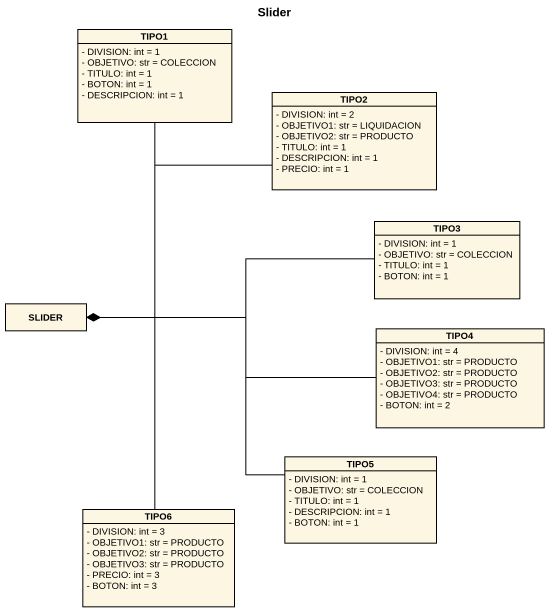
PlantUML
@startuml
title Slider
hide circle
hide empty members
skinparam classAttributeIconSize 0
class TIPO1 {
  - DIVISION: int = 1
  - OBJETIVO: str = COLECCION
  - TITULO: int = 1
  - BOTON: int = 1
  - DESCRIPCION: int = 1
}
class TIPO2 {
  - DIVISION: int = 2
  - OBJETIVO1: str = LIQUIDACION
  - OBJETIVO2: str = PRODUCTO
  - TITULO: int = 1
  - DESCRIPCION: int = 1
  - PRECIO: int = 1
}
class TIPO3 {
  - DIVISION: int = 1
  - OBJETIVO: str = COLECCION
  - TITULO: int = 1
  - BOTON: int = 1
}
class SLIDER
class TIPO4 {
  - DIVISION: int = 4
  - OBJETIVO1: str = PRODUCTO
  - OBJETIVO2: str = PRODUCTO
  - OBJETIVO3: str = PRODUCTO
  - OBJETIVO4: str = PRODUCTO
  - BOTON: int = 2
}
class TIPO5 {
  - DIVISION: int = 1
  - OBJETIVO: str = COLECCION
  - TITULO: int = 1
  - DESCRIPCION: int = 1
  - BOTON: int = 1
}
class TIPO6 {
  - DIVISION: int = 3
  - OBJETIVO1: str = PRODUCTO
  - OBJETIVO2: str = PRODUCTO
  - OBJETIVO3: str = PRODUCTO
  - PRECIO: int = 3
  - BOTON: int = 3
}
TIPO1 --* SLIDER
TIPO2 -left-* SLIDER
TIPO3 -left-* SLIDER
TIPO4 -left-* SLIDER
TIPO5 -left-* SLIDER
TIPO6 -up-* SLIDER
@enduml
